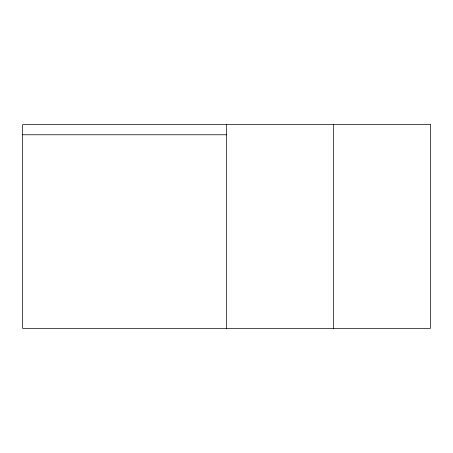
<?xml version="1.0" encoding="UTF-8"?>
<svg xmlns="http://www.w3.org/2000/svg" width="453" height="453" viewBox="0 0 453 453"><rect width="100%" height="100%" fill="white"/><g stroke="black" fill="none" stroke-linecap="round" stroke-linejoin="round"><path stroke-width="0.68" d="M22.65 134.768L226.5 134.768M333.521 124.575L333.521 328.425M226.5 124.575L226.5 328.425M430.35 124.575L22.65 124.575L22.65 328.425L430.35 328.425L430.35 124.575"/></g></svg>
